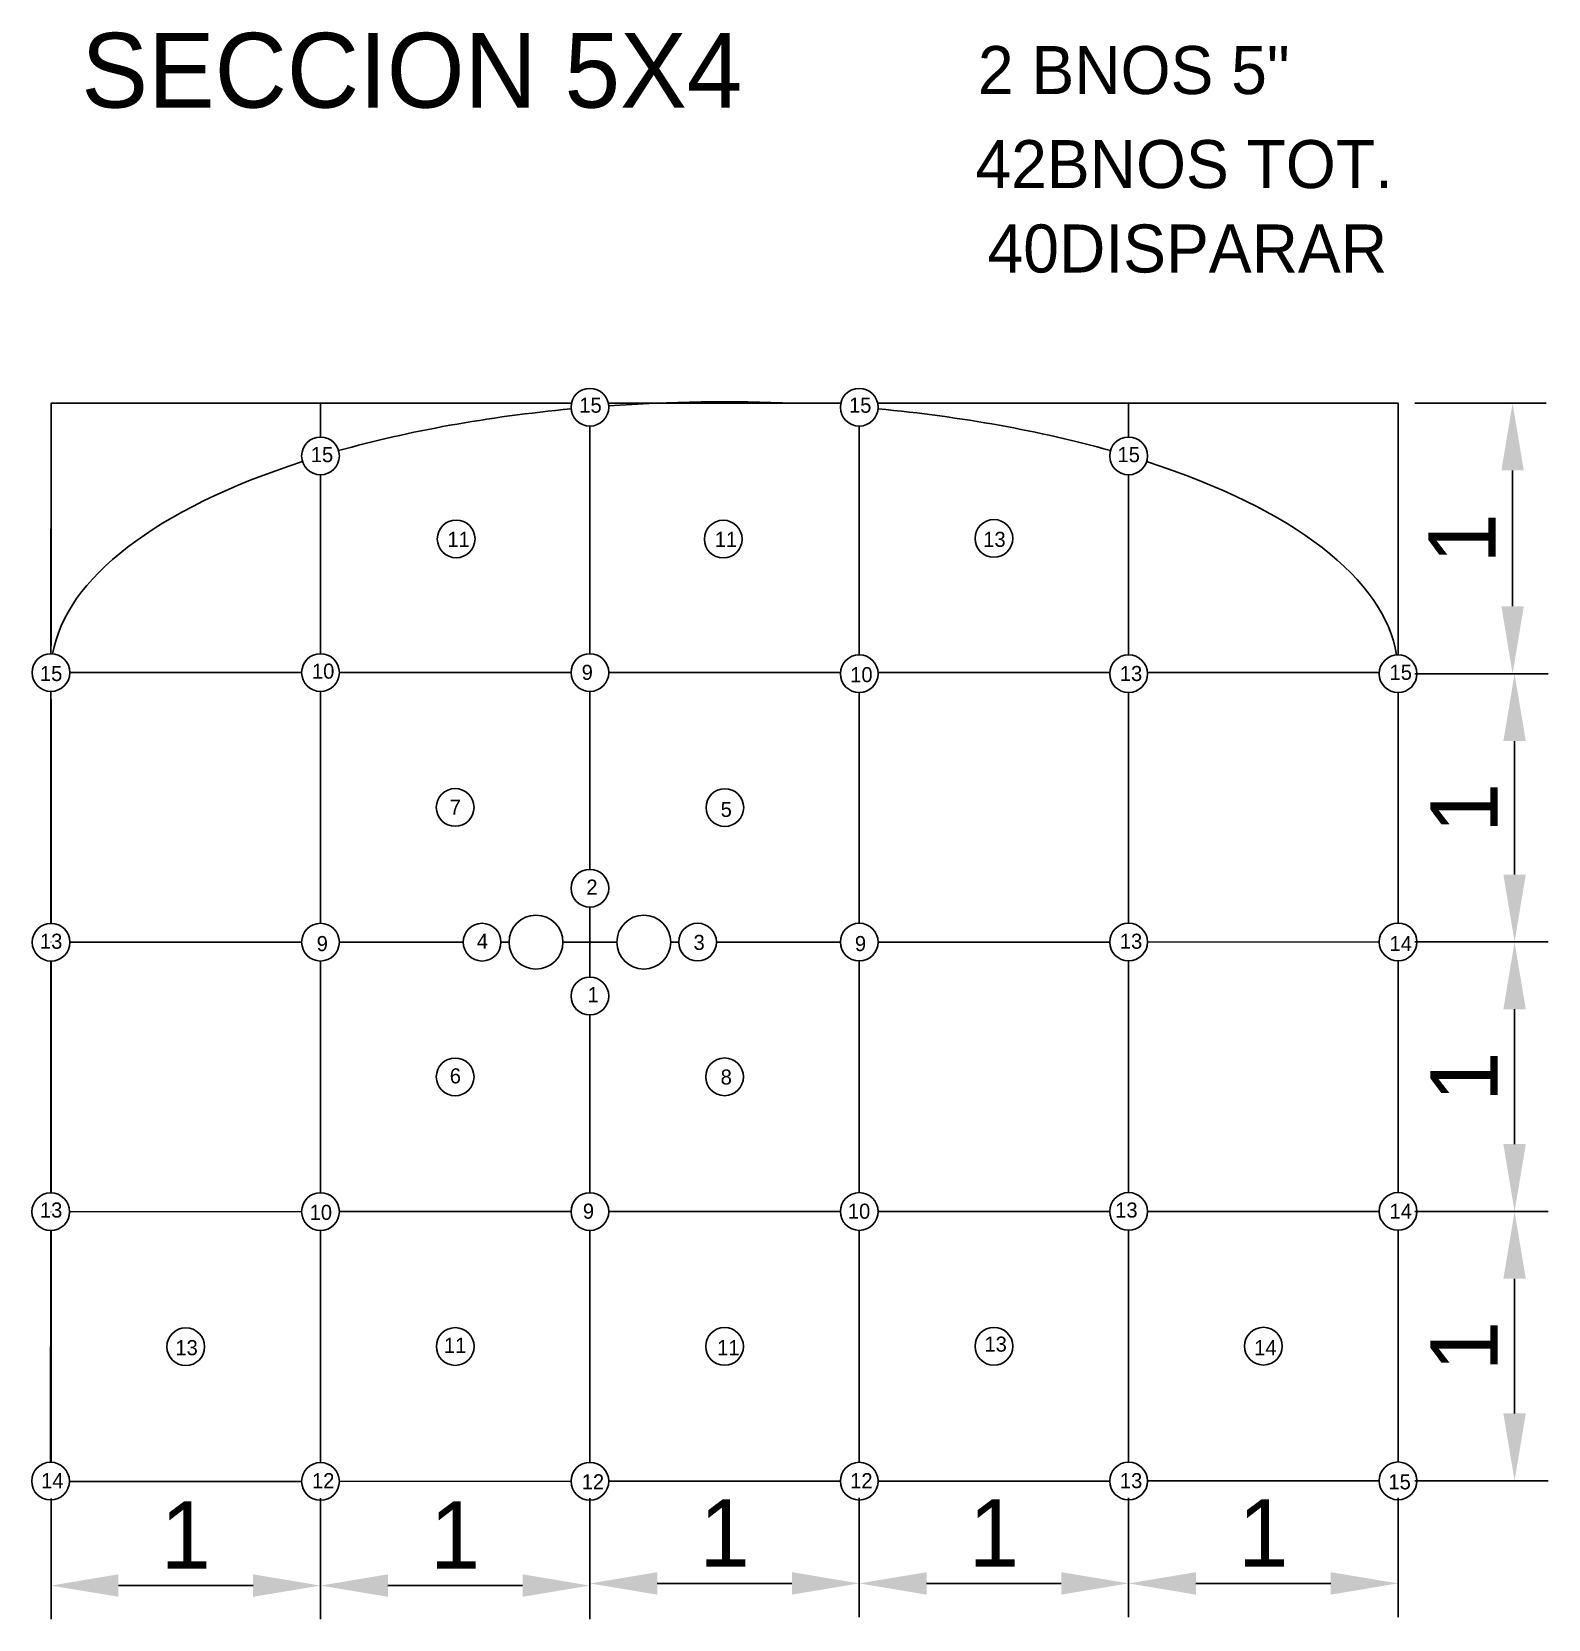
# Model space of a CAD drawing. Header units: millimetres. Extents: x 179.93 to 185.56, y 119.49 to 125.38.
import ezdxf

# ---------------------------------------------------------------- set-up
doc = ezdxf.new("R2010")
doc.units = ezdxf.units.MM
doc.dimstyles.new('ISO-25', dxfattribs={"dimtxt": 2.5, "dimasz": 2.5, "dimexe": 1.25, "dimexo": 0.625, "dimtad": 1, "dimtxsty": 'Standard', "dimcen": 2.5, "dimadec": 0, "dimazin": 0, "dimtfac": 1, "dimtmove": 0, "dimatfit": 3, "dimfxl": 0, "dimarcsym": 0})

# ---------------------------------------------------------------- blocks, each defined once
blk = doc.blocks.new('*D1')
at = {"color": 0, "lineweight": -2, "ltscale": 0.05}
for p, q in [((185.0625, 124.0027), (185.5503, 124.0027)), ((185.4253, 123.7527), (185.4253, 123.2483)), ((185.0625, 122.9983), (185.5503, 122.9983))]:
    blk.add_line(p, q, dxfattribs=at)
at = {"color": 0, "ltscale": 0.05}
for points in [[(185.3837, 123.7527), (185.467, 123.7527), (185.4253, 124.0027)], [(185.3837, 123.2483), (185.467, 123.2483), (185.4253, 122.9983)]]:
    blk.add_solid(points, dxfattribs=at)
at = {"layer": 'Defpoints', "color": 0, "ltscale": 0.05}
for p in [(185, 124.0027), (185, 122.9983), (185.4253, 122.9983)]:
    blk.add_point(p, dxfattribs=at)
at = {"color": 0, "ltscale": 0.05, "insert": (185.2378, 123.5005), "char_height": 0.25, "attachment_point": 5, "rotation": 90}
blk.add_mtext('1', dxfattribs=at)
blk = doc.blocks.new('*D2')
at = {"color": 0, "lineweight": -2}
for p, q in [((185.0625, 122.9983), (185.5577, 122.9983)), ((185.4327, 122.7483), (185.4327, 122.2527)), ((185.0625, 122.0027), (185.5577, 122.0027))]:
    blk.add_line(p, q, dxfattribs=at)
at = {"color": 0}
for points in [[(185.3911, 122.7483), (185.4744, 122.7483), (185.4327, 122.9983)], [(185.3911, 122.2527), (185.4744, 122.2527), (185.4327, 122.0027)]]:
    blk.add_solid(points, dxfattribs=at)
at = {"layer": 'Defpoints', "color": 0}
for p in [(185, 122.9983), (185, 122.0027), (185.4327, 122.0027)]:
    blk.add_point(p, dxfattribs=at)
at = {"color": 0, "insert": (185.2452, 122.5005), "char_height": 0.25, "attachment_point": 5, "rotation": 90}
blk.add_mtext('1', dxfattribs=at)
blk = doc.blocks.new('*D3')
at = {"color": 0, "lineweight": -2}
for p, q in [((185.0625, 122.0027), (185.5577, 122.0027)), ((185.4327, 121.7527), (185.4327, 121.2527)), ((185.0625, 121.0027), (185.5577, 121.0027))]:
    blk.add_line(p, q, dxfattribs=at)
at = {"color": 0}
for points in [[(185.3911, 121.7527), (185.4744, 121.7527), (185.4327, 122.0027)], [(185.3911, 121.2527), (185.4744, 121.2527), (185.4327, 121.0027)]]:
    blk.add_solid(points, dxfattribs=at)
at = {"layer": 'Defpoints', "color": 0}
for p in [(185, 122.0027), (185, 121.0027), (185.4327, 121.0027)]:
    blk.add_point(p, dxfattribs=at)
at = {"color": 0, "insert": (185.2452, 121.5027), "char_height": 0.25, "attachment_point": 5, "rotation": 90}
blk.add_mtext('1', dxfattribs=at)
blk = doc.blocks.new('*D4')
at = {"color": 0, "lineweight": -2}
for p, q in [((185.0625, 121.0027), (185.5577, 121.0027)), ((185.4327, 120.7527), (185.4327, 120.2527)), ((185.0625, 120.0027), (185.5577, 120.0027))]:
    blk.add_line(p, q, dxfattribs=at)
at = {"color": 0}
for points in [[(185.3911, 120.7527), (185.4744, 120.7527), (185.4327, 121.0027)], [(185.3911, 120.2527), (185.4744, 120.2527), (185.4327, 120.0027)]]:
    blk.add_solid(points, dxfattribs=at)
at = {"layer": 'Defpoints', "color": 0}
for p in [(185, 121.0027), (185, 120.0027), (185.4327, 120.0027)]:
    blk.add_point(p, dxfattribs=at)
at = {"color": 0, "insert": (185.2452, 120.5027), "char_height": 0.25, "attachment_point": 5, "rotation": 90}
blk.add_mtext('1', dxfattribs=at)
blk = doc.blocks.new('*D5')
at = {"color": 0, "lineweight": -2}
for p, q in [((180, 119.9375), (180, 119.4891)), ((181, 119.938), (181, 119.4891)), ((180.25, 119.6141), (180.75, 119.6141))]:
    blk.add_line(p, q, dxfattribs=at)
at = {"color": 0}
for points in [[(180.25, 119.6558), (180.25, 119.5724), (180, 119.6141)], [(180.75, 119.6558), (180.75, 119.5724), (181, 119.6141)]]:
    blk.add_solid(points, dxfattribs=at)
at = {"layer": 'Defpoints', "color": 0}
for p in [(180, 120), (181, 120.0005), (181, 119.6141)]:
    blk.add_point(p, dxfattribs=at)
at = {"color": 0, "insert": (180.5, 119.8016), "char_height": 0.25, "attachment_point": 5}
blk.add_mtext('1', dxfattribs=at)
blk = doc.blocks.new('*D6')
at = {"color": 0, "lineweight": -2}
for p, q in [((181, 119.938), (181, 119.4891)), ((182, 119.9386), (182, 119.4891)), ((181.25, 119.6141), (181.75, 119.6141))]:
    blk.add_line(p, q, dxfattribs=at)
at = {"color": 0}
for points in [[(181.25, 119.6558), (181.25, 119.5724), (181, 119.6141)], [(181.75, 119.6558), (181.75, 119.5724), (182, 119.6141)]]:
    blk.add_solid(points, dxfattribs=at)
at = {"layer": 'Defpoints', "color": 0}
for p in [(181, 120.0005), (182, 120.0011), (182, 119.6141)]:
    blk.add_point(p, dxfattribs=at)
at = {"color": 0, "insert": (181.5, 119.8016), "char_height": 0.25, "attachment_point": 5}
blk.add_mtext('1', dxfattribs=at)
blk = doc.blocks.new('*D7')
at = {"color": 0, "lineweight": -2}
for p, q in [((182, 119.9386), (182, 119.4971)), ((183, 119.9391), (183, 119.4971)), ((182.25, 119.6221), (182.75, 119.6221))]:
    blk.add_line(p, q, dxfattribs=at)
at = {"color": 0}
for points in [[(182.25, 119.6638), (182.25, 119.5804), (182, 119.6221)], [(182.75, 119.6638), (182.75, 119.5804), (183, 119.6221)]]:
    blk.add_solid(points, dxfattribs=at)
at = {"layer": 'Defpoints', "color": 0}
for p in [(182, 120.0011), (183, 120.0016), (183, 119.6221)]:
    blk.add_point(p, dxfattribs=at)
at = {"color": 0, "insert": (182.5, 119.8096), "char_height": 0.25, "attachment_point": 5}
blk.add_mtext('1', dxfattribs=at)
blk = doc.blocks.new('*D8')
at = {"color": 0, "lineweight": -2}
for p, q in [((183, 119.9391), (183, 119.4971)), ((184, 119.9396), (184, 119.4971)), ((183.25, 119.6221), (183.75, 119.6221))]:
    blk.add_line(p, q, dxfattribs=at)
at = {"color": 0}
for points in [[(183.25, 119.6638), (183.25, 119.5804), (183, 119.6221)], [(183.75, 119.6638), (183.75, 119.5804), (184, 119.6221)]]:
    blk.add_solid(points, dxfattribs=at)
at = {"layer": 'Defpoints', "color": 0}
for p in [(183, 120.0016), (184, 120.0021), (184, 119.6221)]:
    blk.add_point(p, dxfattribs=at)
at = {"color": 0, "insert": (183.5, 119.8096), "char_height": 0.25, "attachment_point": 5}
blk.add_mtext('1', dxfattribs=at)
blk = doc.blocks.new('*D9')
at = {"color": 0, "lineweight": -2}
for p, q in [((184, 119.9396), (184, 119.4971)), ((185, 119.9402), (185, 119.4971)), ((184.25, 119.6221), (184.75, 119.6221))]:
    blk.add_line(p, q, dxfattribs=at)
at = {"color": 0}
for points in [[(184.25, 119.6638), (184.25, 119.5804), (184, 119.6221)], [(184.75, 119.6638), (184.75, 119.5804), (185, 119.6221)]]:
    blk.add_solid(points, dxfattribs=at)
at = {"layer": 'Defpoints', "color": 0}
for p in [(184, 120.0021), (185, 120.0027), (185, 119.6221)]:
    blk.add_point(p, dxfattribs=at)
at = {"color": 0, "insert": (184.5, 119.8096), "char_height": 0.25, "attachment_point": 5}
blk.add_mtext('1', dxfattribs=at)

msp = doc.modelspace()

# ---------------------------------------------------------------- linework, layer by layer
for points in [[(180, 124.0017), (179.9995, 123.0726)], [(181.9316, 124.0021), (181, 124.0019), (180, 124.0017), (180, 123.1022)], [(181, 123.8765), (181, 124.0019)], [(182.9316, 124.0023), (182.0684, 124.0021)], [(185, 123.0683), (185, 124.0027), (184, 124.0025), (183.0684, 124.0023)], [(184, 124.0025), (184, 123.8767)], [(182, 123.9173), (182, 123.0724)], [(183, 123.0683), (183, 123.9173)], [(181, 123.0723), (181, 123.7365)], [(184, 123.7367), (184, 123.0683)], [(180.93, 123.0023), (180.0695, 123.0022)], [(181.93, 123.0024), (181.07, 123.0023)], [(182.9301, 123.0025), (182.07, 123.0024)], [(183.9301, 123.0026), (183.0699, 123.0025)], [(184.9301, 123.0027), (184.0699, 123.0026)], [(179.9995, 122.9326), (179.9991, 122.0717)], [(180, 122.9022), (180, 122.0717)], [(181, 122.0719), (181, 122.9323)], [(182, 122.9324), (182, 122.2721)], [(183, 122.0723), (183, 122.9283)], [(184, 122.9283), (184, 122.0725)], [(185, 122.0727), (185, 122.9283)], [(182, 122.0021), (182, 122.1321)], [(182, 122.1321), (182, 121.8721)], [(180, 122.0017), (179.999, 122.0017)], [(180.93, 122.0019), (180.07, 122.0017)], [(181.53, 122.002), (181.07, 122.0019)], [(181.7, 122.002), (181.67, 122.002)], [(181.7, 122.002), (181.67, 122.002)], [(182, 122.0021), (181.9, 122.002)], [(182.1, 122.0021), (181.9, 122.002)], [(182, 122.0021), (182, 121.8721)], [(182, 122.0021), (182.1, 122.0021)], [(182.3, 122.0021), (182.33, 122.0021)], [(182.33, 122.0021), (182.3, 122.0021)], [(182.93, 122.0023), (182.47, 122.0022)], [(183.93, 122.0025), (183.07, 122.0023)], [(184.93, 122.0027), (184.07, 122.0025)], [(179.999, 121.9317), (179.9986, 121.0717)], [(180, 121.9317), (180, 121.0717)], [(181, 121.0719), (181, 121.9319)], [(183, 121.0723), (183, 121.9323)], [(184, 121.9325), (184, 121.0725)], [(185, 121.0727), (185, 121.9327)], [(182, 121.7321), (182, 121.0721)], [(179.9986, 121.0017), (180, 121.0017)], [(180.0686, 121.0017), (180.93, 121.0019)], [(181.07, 121.0019), (181.93, 121.0021)], [(182.07, 121.0021), (182.93, 121.0023)], [(183.07, 121.0023), (183.93, 121.0025)], [(184.07, 121.0025), (184.93, 121.0027)], [(179.9985, 120.9317), (179.9981, 120.0717)], [(180, 120.9317), (180, 120.0716)], [(181, 120.0705), (181, 120.9319)], [(182, 120.9321), (182, 120.0711)], [(183, 120.0716), (183, 120.9323)], [(184, 120.9325), (184, 120.0721)], [(185, 120.0727), (185, 120.9327)], [(180.0681, 120), (180.93, 120.0005)], [(181.07, 120.0006), (181.93, 120.001)], [(182.07, 120.0011), (182.93, 120.0016)], [(183.07, 120.0016), (183.93, 120.0021)], [(184.07, 120.0022), (184.93, 120.0026)]]:
    msp.add_lwpolyline(points)
for centre, radius in [((182, 123.9873), 0.07), ((183, 123.9873), 0.07), ((181, 123.8065), 0.07), ((184, 123.8067), 0.07), ((181.5037, 123.4984), 0.07), ((182.4951, 123.4977), 0.07), ((183.4999, 123.5004), 0.07), ((179.9995, 123.0026), 0.07), ((181, 123.0023), 0.07), ((182, 123.0024), 0.07), ((183, 122.9983), 0.07), ((184, 122.9983), 0.07), ((185, 122.9983), 0.07), ((181.5, 122.5021), 0.07), ((182.5011, 122.5013), 0.07), ((182, 122.2021), 0.07), ((181.8, 122.002), 0.1), ((182.2, 122.0021), 0.1), ((180, 122.0017), 0.07), ((181, 122.0019), 0.07), ((181.6, 122.002), 0.07), ((182.4, 122.0021), 0.07), ((183, 122.0023), 0.07), ((184, 122.0025), 0.07), ((185, 122.0027), 0.07), ((182, 121.8021), 0.07), ((181.5, 121.502), 0.07), ((182.5, 121.5022), 0.07), ((179.9986, 121.0017), 0.07), ((181, 121.0019), 0.07), ((182, 121.0021), 0.07), ((183, 121.0023), 0.07), ((184, 121.0025), 0.07), ((185, 121.0027), 0.07), ((180.4997, 120.5007), 0.07), ((181.5001, 120.5014), 0.07), ((182.5001, 120.5018), 0.07), ((183.5001, 120.5021), 0.07), ((184.5001, 120.5025), 0.07), ((179.9981, 120.0017), 0.07), ((183, 120.0016), 0.07), ((184, 120.0021), 0.07), ((185, 120.0027), 0.07), ((181, 120.0005), 0.07), ((182, 120.0011), 0.07)]:
    msp.add_circle(centre, radius)
for start_param, end_param in [(4.942141, 5.32247), (4.608727, 4.885178), (4.101996, 4.482362), (5.389497, 6.213292), (3.20676, 4.034957)]:
    msp.add_ellipse((182.4998, 123.0024), major_axis=(-2.5002, -0.0003), ratio=0.402031, start_param=start_param, end_param=end_param)

# ---------------------------------------------------------------- texts
at = {"attachment_point": 1}
for s, insert, char_height, width in [('{\\H0.5x;SECCION 5X4}', (180.1122, 125.3766), 0.554955, 2.799421), ('{\\H0.5x;2 BNOS 5" }', (183.4405, 125.3277), 0.356387, 1.797764), ('{\\H0.5x;42BNOS TOT.}', (183.4315, 124.9786), 0.356387, 1.797764), ('{\\H0.5x;40DISPARAR}', (183.4763, 124.6654), 0.356387, 1.797764), ('15', (181.9607, 124.0227), 0.05594, 0.031705), ('15', (182.9619, 124.0227), 0.05594, 0.031705), ('15', (180.964, 123.8393), 0.05594, 0.031705), ('15', (183.9587, 123.8393), 0.05594, 0.031705), ('11', (181.4711, 123.5249), 0.05594, 0.031705), ('11', (182.4635, 123.5249), 0.05594, 0.031705), ('13', (183.4603, 123.5249), 0.05594, 0.031705), ('15', (179.9585, 123.027), 0.05594, 0.031705), ('10', (180.9683, 123.0358), 0.05594, 0.031705), ('9', (181.9695, 123.0314), 0.0559, 0.031705), ('10', (182.9663, 123.0227), 0.05594, 0.031705), ('13', (183.9674, 123.027), 0.05594, 0.031705), ('15', (184.9685, 123.0314), 0.05594, 0.031705), ('7', (181.4799, 122.5312), 0.0559, 0.031705), ('5', (182.4854, 122.5225), 0.0559, 0.031705), ('2', (181.987, 122.2343), 0.0559, 0.031705), ('13', (179.9585, 122.0334), 0.05594, 0.031705), ('9', (180.9859, 122.0247), 0.0559, 0.031705), ('4', (181.5804, 122.0334), 0.0559, 0.031705), ('3', (182.3848, 122.029), 0.0559, 0.031705), ('9', (182.9838, 122.0247), 0.0559, 0.031705), ('13', (183.9674, 122.0334), 0.05594, 0.031705), ('14', (184.9685, 122.0247), 0.05594, 0.031705), ('1', (181.9915, 121.8351), 0.0559, 0.031705), ('6', (181.4799, 121.5337), 0.0559, 0.031705), ('8', (182.4855, 121.5294), 0.0559, 0.031705), ('13', (179.9585, 121.0359), 0.05594, 0.031705), ('10', (180.9597, 121.0272), 0.05594, 0.031705), ('9', (181.974, 121.0315), 0.0559, 0.031705), ('10', (182.9576, 121.0315), 0.05594, 0.031705), ('13', (183.95, 121.0359), 0.05594, 0.031705), ('14', (184.9686, 121.0315), 0.05594, 0.031705), ('13', (180.4613, 120.525), 0.05594, 0.031705), ('11', (181.4581, 120.5337), 0.05594, 0.031705), ('11', (182.4723, 120.525), 0.05594, 0.031705), ('13', (183.4647, 120.5381), 0.05594, 0.031705), ('14', (184.4659, 120.525), 0.05594, 0.031705), ('14', (179.9629, 120.0315), 0.05594, 0.031705), ('12', (180.9684, 120.0315), 0.05594, 0.031705), ('12', (181.9696, 120.0271), 0.05594, 0.031705), ('12', (182.9663, 120.0315), 0.05594, 0.031705), ('13', (183.9675, 120.0315), 0.05594, 0.031705), ('15', (184.9643, 120.0271), 0.05594, 0.031705)]:
    msp.add_mtext(s, dxfattribs=dict(at, insert=insert, char_height=char_height, width=width))

# ---------------------------------------------------------------- dimensions: what is measured, and where the dimension line sits
at = {"ltscale": 0.05}
dim = msp.add_linear_dim(base=(185.4253, 122.9983), p1=(185, 124.0027), p2=(185, 122.9983), angle=90, dimstyle='ISO-25', override={"dimscale": 0.1}, dxfattribs=at)
dim.commit()
dim.dimension.update_dxf_attribs({"geometry": '*D1', "text_midpoint": (185.2378, 123.5005)})
for base, p1, p2, picture, middle in [((185.4327, 122.0027), (185, 122.9983), (185, 122.0027), '*D2', (185.2452, 122.5005)), ((185.4327, 121.0027), (185, 122.0027), (185, 121.0027), '*D3', (185.2452, 121.5027)), ((185.4327, 120.0027), (185, 121.0027), (185, 120.0027), '*D4', (185.2452, 120.5027))]:
    dim = msp.add_linear_dim(base=base, p1=p1, p2=p2, angle=90, dimstyle='ISO-25', override={"dimscale": 0.1})
    dim.commit()
    dim.dimension.update_dxf_attribs({"geometry": picture, "text_midpoint": middle})
for base, p1, p2, picture, middle in [((181, 119.6141), (180, 120), (181, 120.0005), '*D5', (180.5, 119.8016)), ((182, 119.6141), (181, 120.0005), (182, 120.0011), '*D6', (181.5, 119.8016)), ((183, 119.6221), (182, 120.0011), (183, 120.0016), '*D7', (182.5, 119.8096)), ((184, 119.6221), (183, 120.0016), (184, 120.0021), '*D8', (183.5, 119.8096)), ((185, 119.6221), (184, 120.0021), (185, 120.0027), '*D9', (184.5, 119.8096))]:
    dim = msp.add_linear_dim(base=base, p1=p1, p2=p2, dimstyle='ISO-25', override={"dimscale": 0.1})
    dim.commit()
    dim.dimension.update_dxf_attribs({"geometry": picture, "text_midpoint": middle})

doc.saveas('drawing.dxf')
